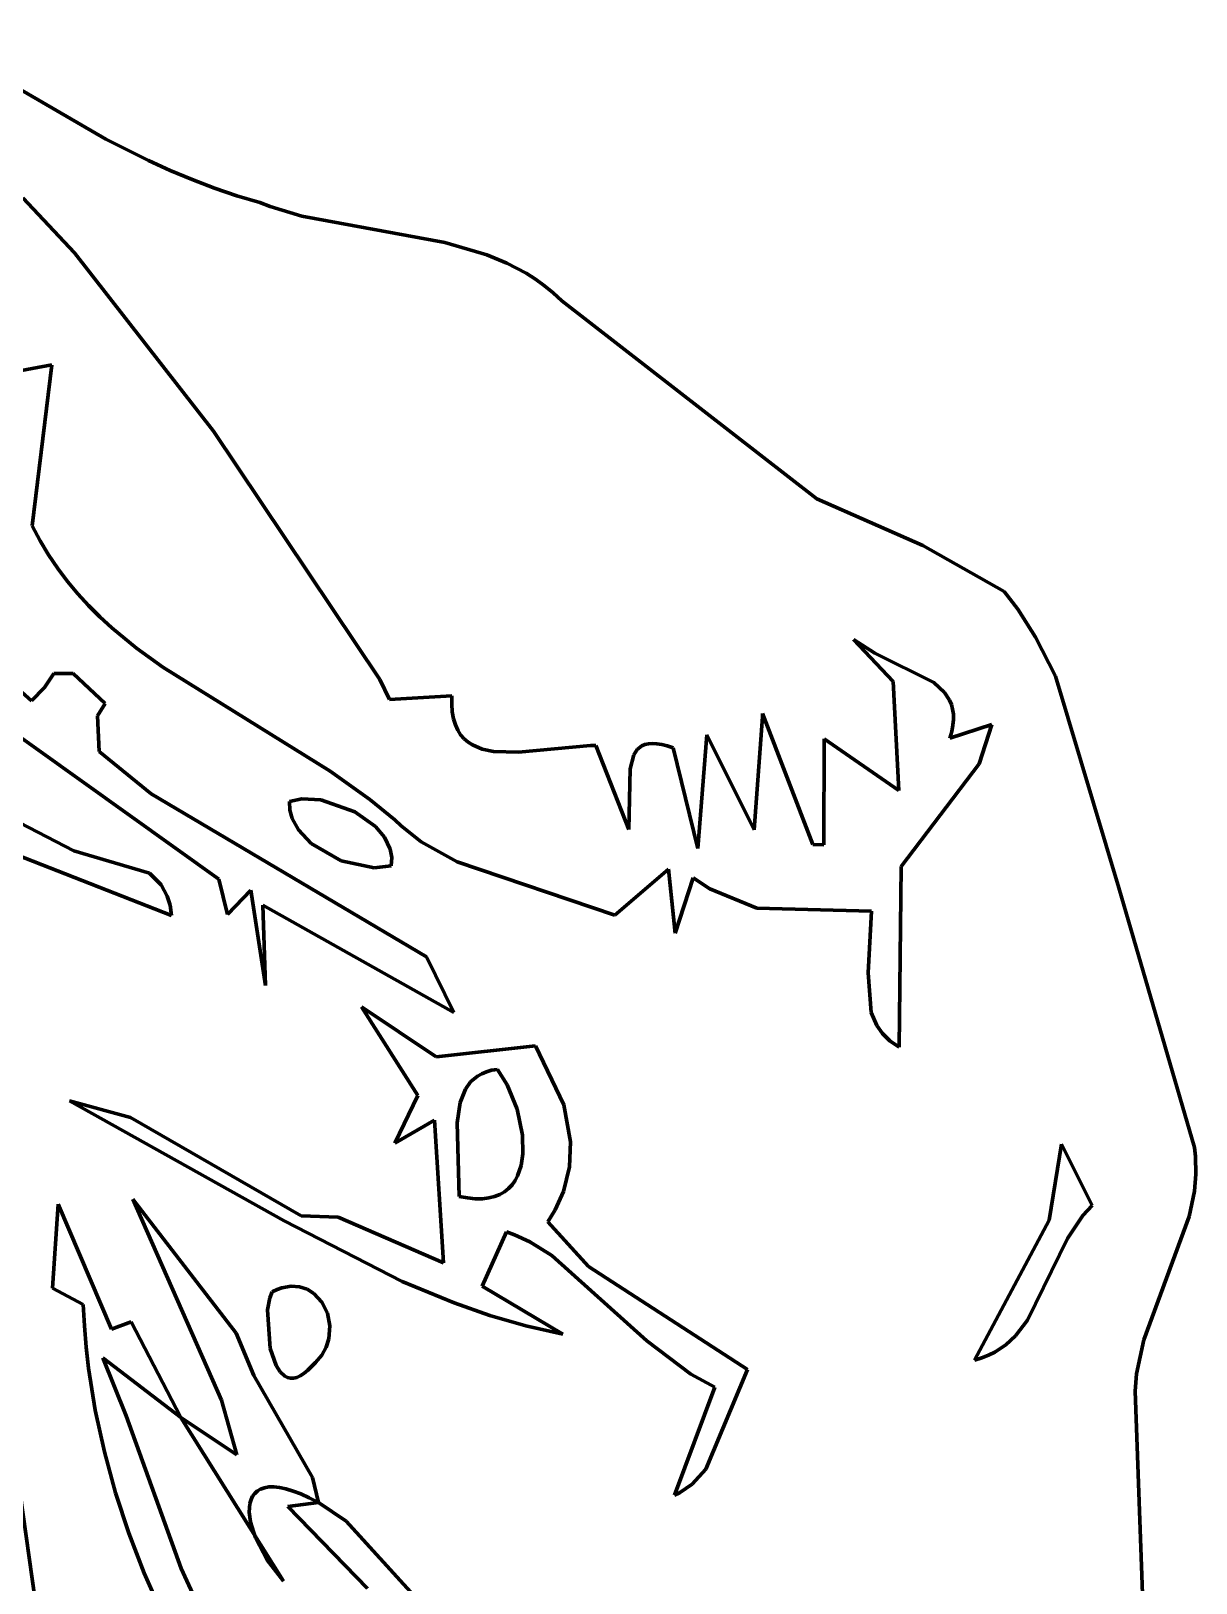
# Model space of a CAD drawing. Header units: millimetres. Extents: x 0 to 11, y 0 to 14.1.
# Drawn here: x 2.592 to 3.188, y 8.318 to 9.112 of the extents above; entities that cross this region are included whole.
import ezdxf

# ---------------------------------------------------------------- set-up
doc = ezdxf.new("R2010")
doc.units = ezdxf.units.MM
doc.layers.add('color#010101ff', color=7, linetype='CONTINUOUS', lineweight=100)
doc.layers.add('color#fefefeff', color=7, linetype='CONTINUOUS', lineweight=100)

msp = doc.modelspace()

# ---------------------------------------------------------------- linework, layer by layer
at = {"layer": 'color#010101ff'}
for p, q in [((2.53499, 9.11182), (2.63032, 9.05652)), ((2.63032, 9.05652), (2.65212, 9.04561)), ((2.65212, 9.04561), (2.66321, 9.04057)), ((2.66321, 9.04057), (2.67443, 9.03587)), ((2.67443, 9.03587), (2.68582, 9.03154)), ((2.68582, 9.03154), (2.69737, 9.02762)), ((2.61427, 8.99837), (2.58793, 9.02659)), ((2.69737, 9.02762), (2.70912, 9.02414)), ((2.70912, 9.02414), (2.71435, 9.02209)), ((2.71435, 9.02209), (2.73052, 9.01711)), ((2.73052, 9.01711), (2.80359, 9.00363)), ((2.68532, 8.90731), (2.61427, 8.99837)), ((2.80359, 9.00363), (2.82512, 8.99745)), ((2.82512, 8.99745), (2.83539, 8.99321)), ((2.83539, 8.99321), (2.84524, 8.98798)), ((2.84524, 8.98798), (2.84999, 8.98495)), ((2.84999, 8.98495), (2.8546, 8.98161)), ((2.8546, 8.98161), (2.85908, 8.97794)), ((2.85908, 8.97794), (2.86341, 8.97392)), ((2.86341, 8.97392), (2.99374, 8.87258)), ((2.56447, 8.93404), (2.60283, 8.94115)), ((2.60283, 8.94115), (2.59276, 8.8589)), ((2.7704, 8.78031), (2.68532, 8.90731)), ((2.59235, 8.76944), (2.45798, 8.88968)), ((2.99374, 8.87258), (3.04791, 8.84875)), ((2.59276, 8.8589), (2.59674, 8.85127)), ((2.59674, 8.85127), (2.60107, 8.84399)), ((3.04791, 8.84875), (3.08953, 8.82527)), ((2.60107, 8.84399), (2.60574, 8.83706)), ((2.60574, 8.83706), (2.61072, 8.83045)), ((2.61072, 8.83045), (2.61599, 8.82414)), ((2.61599, 8.82414), (2.62154, 8.81811)), ((3.08953, 8.82527), (3.09649, 8.81624)), ((2.62154, 8.81811), (2.62734, 8.81233)), ((3.09649, 8.81624), (3.10565, 8.80201)), ((2.62734, 8.81233), (2.63337, 8.80679)), ((2.51862, 8.79924), (2.68819, 8.67826)), ((2.63337, 8.80679), (2.64605, 8.79635)), ((3.02349, 8.79384), (3.01246, 8.80077)), ((3.01246, 8.80077), (3.03281, 8.77931)), ((3.10565, 8.80201), (3.11577, 8.78199)), ((2.64605, 8.79635), (2.65943, 8.7866)), ((3.05362, 8.77881), (3.02349, 8.79384)), ((2.6038, 8.78342), (2.59893, 8.77621)), ((2.61358, 8.78338), (2.6038, 8.78342)), ((2.63003, 8.76798), (2.61358, 8.78338)), ((2.65943, 8.7866), (2.74506, 8.73349)), ((2.61405, 8.69273), (2.44671, 8.77913)), ((2.59893, 8.77621), (2.59235, 8.76944)), ((2.77538, 8.77007), (2.7704, 8.78031)), ((3.03281, 8.77931), (3.03566, 8.72357)), ((3.05904, 8.77372), (3.05362, 8.77881)), ((3.11577, 8.78199), (3.14817, 8.67374)), ((2.62602, 8.76167), (2.63003, 8.76798)), ((2.80727, 8.77198), (2.77538, 8.77007)), ((2.8072, 8.76764), (2.80727, 8.77198)), ((2.80747, 8.76373), (2.8072, 8.76764)), ((3.06163, 8.76971), (3.05904, 8.77372)), ((3.06256, 8.76748), (3.06163, 8.76971)), ((3.06322, 8.7651), (3.06256, 8.76748)), ((2.62701, 8.7435), (2.62602, 8.76167)), ((2.80808, 8.76024), (2.80747, 8.76373)), ((2.80901, 8.75715), (2.80808, 8.76024)), ((2.96597, 8.76126), (2.96182, 8.70341)), ((2.96608, 8.76285), (2.96597, 8.76126)), ((2.9918, 8.69599), (2.96608, 8.76285)), ((3.06359, 8.76254), (3.06322, 8.7651)), ((3.06339, 8.75687), (3.06365, 8.7598)), ((3.06365, 8.7598), (3.06359, 8.76254)), ((2.81023, 8.75442), (2.80901, 8.75715)), ((2.81173, 8.75205), (2.81023, 8.75442)), ((2.8135, 8.75001), (2.81173, 8.75205)), ((2.93753, 8.75206), (2.93302, 8.69382)), ((2.96182, 8.70341), (2.93753, 8.75206)), ((3.08331, 8.75734), (3.0618, 8.75038)), ((3.0618, 8.75038), (3.06278, 8.75373)), ((3.06278, 8.75373), (3.06339, 8.75687)), ((3.07678, 8.73721), (3.08331, 8.75734)), ((2.65353, 8.72189), (2.62701, 8.7435)), ((2.8155, 8.74829), (2.8135, 8.75001)), ((2.81773, 8.74685), (2.8155, 8.74829)), ((2.82278, 8.74475), (2.81773, 8.74685)), ((2.8285, 8.74356), (2.82278, 8.74475)), ((2.84138, 8.74323), (2.8285, 8.74356)), ((2.87803, 8.74659), (2.84138, 8.74323)), ((2.88086, 8.74653), (2.87803, 8.74659)), ((2.89767, 8.70361), (2.88086, 8.74653)), ((2.90194, 8.74452), (2.90019, 8.74182)), ((2.9044, 8.74645), (2.90194, 8.74452)), ((2.90594, 8.74708), (2.9044, 8.74645)), ((2.9077, 8.74747), (2.90594, 8.74708)), ((2.9097, 8.74761), (2.9077, 8.74747)), ((2.91196, 8.74748), (2.9097, 8.74761)), ((2.91448, 8.74706), (2.91196, 8.74748)), ((2.91729, 8.74633), (2.91448, 8.74706)), ((2.92039, 8.74529), (2.91729, 8.74633)), ((2.93302, 8.69382), (2.92039, 8.74529)), ((2.99752, 8.7499), (2.99736, 8.69583)), ((3.03566, 8.72357), (2.99752, 8.7499)), ((2.90019, 8.74182), (2.89841, 8.73462)), ((3.03685, 8.68465), (3.07678, 8.73721)), ((2.74506, 8.73349), (2.76534, 8.71901)), ((2.89841, 8.73462), (2.89767, 8.70361)), ((2.79432, 8.6385), (2.65353, 8.72189)), ((2.52821, 8.71289), (2.66388, 8.65961)), ((2.73061, 8.71921), (2.72428, 8.71789)), ((2.72428, 8.71789), (2.72448, 8.71351)), ((2.72448, 8.71351), (2.7256, 8.7093)), ((2.74022, 8.71871), (2.73061, 8.71921)), ((2.75761, 8.71264), (2.74022, 8.71871)), ((2.76812, 8.7051), (2.75761, 8.71264)), ((2.76534, 8.71901), (2.77803, 8.70851)), ((2.7256, 8.7093), (2.72876, 8.7034)), ((2.77278, 8.69963), (2.76812, 8.7051)), ((2.77803, 8.70851), (2.78126, 8.70543)), ((2.78126, 8.70543), (2.79149, 8.69734)), ((2.72876, 8.7034), (2.73524, 8.69645)), ((2.73524, 8.69645), (2.75063, 8.68756)), ((2.77572, 8.69362), (2.77278, 8.69963)), ((2.79149, 8.69734), (2.81001, 8.68707)), ((2.99736, 8.69583), (2.9918, 8.69599)), ((2.65272, 8.68125), (2.61405, 8.69273)), ((2.77653, 8.68938), (2.77572, 8.69362)), ((2.77628, 8.68502), (2.77653, 8.68938)), ((2.65864, 8.67529), (2.65272, 8.68125)), ((2.75063, 8.68756), (2.76754, 8.68406)), ((2.76754, 8.68406), (2.77628, 8.68502)), ((2.81001, 8.68707), (2.8906, 8.65987)), ((2.8906, 8.65987), (2.91798, 8.68331)), ((2.91798, 8.68331), (2.92146, 8.65069)), ((3.03584, 8.59226), (3.03685, 8.68465)), ((2.66179, 8.66947), (2.65864, 8.67529)), ((2.68819, 8.67826), (2.69255, 8.66019)), ((2.69255, 8.66019), (2.70445, 8.67265)), ((2.70445, 8.67265), (2.71197, 8.62382)), ((2.92146, 8.65069), (2.93059, 8.67893)), ((2.93059, 8.67893), (2.93904, 8.67327)), ((2.93904, 8.67327), (2.96308, 8.66336)), ((3.14817, 8.67374), (3.18691, 8.54101)), ((2.66316, 8.66486), (2.66179, 8.66947)), ((2.66388, 8.65961), (2.66316, 8.66486)), ((2.71197, 8.62382), (2.71053, 8.665)), ((2.71053, 8.665), (2.80819, 8.61013)), ((2.96308, 8.66336), (3.02168, 8.66186)), ((3.02168, 8.66186), (3.01998, 8.63032)), ((2.80819, 8.61013), (2.79432, 8.6385)), ((3.01998, 8.63032), (3.02161, 8.61008)), ((2.76102, 8.6129), (2.78989, 8.56767)), ((2.79914, 8.58738), (2.76102, 8.6129)), ((3.02161, 8.61008), (3.02446, 8.60337)), ((3.02446, 8.60337), (3.02732, 8.59929)), ((2.8499, 8.59301), (2.79914, 8.58738)), ((2.86455, 8.56283), (2.8499, 8.59301)), ((3.02732, 8.59929), (3.03108, 8.59557)), ((3.03108, 8.59557), (3.03584, 8.59226)), ((2.81682, 8.57453), (2.82037, 8.57756)), ((2.82037, 8.57756), (2.8225, 8.57876)), ((2.8225, 8.57876), (2.82489, 8.57975)), ((2.82489, 8.57975), (2.82754, 8.58049)), ((2.82754, 8.58049), (2.83048, 8.58099)), ((2.83048, 8.58099), (2.83548, 8.57305)), ((2.81147, 8.56405), (2.81413, 8.57078)), ((2.81413, 8.57078), (2.81682, 8.57453)), ((2.83548, 8.57305), (2.84058, 8.5606)), ((2.64289, 8.55644), (2.61172, 8.56496)), ((2.61172, 8.56496), (2.72156, 8.50349)), ((2.78989, 8.56767), (2.77816, 8.54329)), ((2.80994, 8.55359), (2.81147, 8.56405)), ((2.86795, 8.54388), (2.86455, 8.56283)), ((2.73022, 8.5061), (2.64289, 8.55644)), ((2.77816, 8.54329), (2.79839, 8.55495)), ((2.79839, 8.55495), (2.80302, 8.48202)), ((2.81097, 8.51603), (2.80994, 8.55359)), ((2.84058, 8.5606), (2.84336, 8.54734)), ((2.84336, 8.54734), (2.84356, 8.53773)), ((2.84356, 8.53773), (2.84265, 8.53181)), ((2.86739, 8.53116), (2.86795, 8.54388)), ((3.11887, 8.54278), (3.11262, 8.50387)), ((3.13454, 8.51137), (3.11887, 8.54278)), ((3.18691, 8.54101), (3.18741, 8.53645)), ((2.84265, 8.53181), (2.84082, 8.5265)), ((2.86424, 8.51855), (2.86739, 8.53116)), ((3.18741, 8.53645), (3.18759, 8.52747)), ((2.83799, 8.52197), (2.83619, 8.52005)), ((2.83954, 8.52412), (2.83799, 8.52197)), ((2.84082, 8.5265), (2.83954, 8.52412)), ((3.18759, 8.52747), (3.1868, 8.51868)), ((2.64421, 8.51461), (2.68946, 8.41186)), ((2.69697, 8.44619), (2.64421, 8.51461)), ((2.81525, 8.51522), (2.81097, 8.51603)), ((2.8192, 8.51483), (2.81525, 8.51522)), ((2.82281, 8.51484), (2.8192, 8.51483)), ((2.82609, 8.51522), (2.82281, 8.51484)), ((2.82906, 8.51596), (2.82609, 8.51522)), ((2.83173, 8.51702), (2.82906, 8.51596)), ((2.8341, 8.51839), (2.83173, 8.51702)), ((2.83619, 8.52005), (2.8341, 8.51839)), ((2.86, 8.50923), (2.86424, 8.51855)), ((3.1868, 8.51868), (3.18413, 8.50575)), ((2.60594, 8.51208), (2.60317, 8.4691)), ((2.63327, 8.44824), (2.60594, 8.51208)), ((2.74914, 8.50547), (2.73022, 8.5061)), ((2.80302, 8.48202), (2.74914, 8.50547)), ((2.85623, 8.50311), (2.86, 8.50923)), ((3.12189, 8.49448), (3.12972, 8.50624)), ((3.12972, 8.50624), (3.13454, 8.51137)), ((3.18413, 8.50575), (3.16091, 8.4427)), ((2.72156, 8.50349), (2.78181, 8.4726)), ((2.82269, 8.47011), (2.83518, 8.49798)), ((2.83518, 8.49798), (2.83924, 8.49646)), ((2.87707, 8.48014), (2.85623, 8.50311)), ((3.11262, 8.50387), (3.07438, 8.43235)), ((2.83924, 8.49646), (2.84709, 8.49276)), ((2.84709, 8.49276), (2.85829, 8.48578)), ((3.10155, 8.4528), (3.12189, 8.49448)), ((2.85829, 8.48578), (2.90696, 8.44222)), ((2.95831, 8.42762), (2.87707, 8.48014)), ((2.60317, 8.4691), (2.61877, 8.46078)), ((2.71531, 8.4673), (2.71412, 8.4642)), ((2.71786, 8.4685), (2.71531, 8.4673)), ((2.72034, 8.46936), (2.71786, 8.4685)), ((2.72504, 8.47017), (2.72034, 8.46936)), ((2.72937, 8.46986), (2.72504, 8.47017)), ((2.73328, 8.46857), (2.72937, 8.46986)), ((2.7367, 8.46643), (2.73328, 8.46857)), ((2.74084, 8.46193), (2.7367, 8.46643)), ((2.78181, 8.4726), (2.80845, 8.46156)), ((2.86389, 8.44559), (2.82269, 8.47011)), ((2.61877, 8.46078), (2.61938, 8.44989)), ((2.71412, 8.4642), (2.71305, 8.45808)), ((2.71305, 8.45808), (2.7144, 8.43827)), ((2.74361, 8.45626), (2.74084, 8.46193)), ((2.80845, 8.46156), (2.82657, 8.45523)), ((2.61938, 8.44989), (2.62031, 8.43904)), ((2.64334, 8.45188), (2.63327, 8.44824)), ((2.66873, 8.40298), (2.64334, 8.45188)), ((2.74485, 8.44988), (2.74361, 8.45626)), ((2.74436, 8.44326), (2.74485, 8.44988)), ((2.82657, 8.45523), (2.84504, 8.44987)), ((2.84504, 8.44987), (2.86389, 8.44559)), ((3.09537, 8.44478), (3.10155, 8.4528)), ((2.70605, 8.42455), (2.69697, 8.44619)), ((2.743, 8.43892), (2.74436, 8.44326)), ((2.90696, 8.44222), (2.92933, 8.42515)), ((3.09044, 8.44021), (3.09537, 8.44478)), ((3.16091, 8.4427), (3.15716, 8.42535)), ((2.62031, 8.43904), (2.62156, 8.42823)), ((2.7144, 8.43827), (2.71739, 8.42965)), ((2.73755, 8.43104), (2.74075, 8.4348)), ((2.74075, 8.4348), (2.743, 8.43892)), ((3.07809, 8.43345), (3.08153, 8.43481)), ((3.08153, 8.43481), (3.08473, 8.4364)), ((3.08473, 8.4364), (3.09044, 8.44021)), ((2.62156, 8.42823), (2.62498, 8.40676)), ((2.64083, 8.40379), (2.6289, 8.43359)), ((2.6289, 8.43359), (2.66873, 8.40298)), ((2.71739, 8.42965), (2.71945, 8.4264)), ((2.71945, 8.4264), (2.72191, 8.42415)), ((2.73159, 8.42548), (2.73354, 8.42716)), ((2.73354, 8.42716), (2.73558, 8.42933)), ((2.73558, 8.42933), (2.73755, 8.43104)), ((2.93705, 8.37654), (2.95831, 8.42762)), ((3.07438, 8.43235), (3.07809, 8.43345)), ((2.73602, 8.37238), (2.70605, 8.42455)), ((2.72191, 8.42415), (2.72328, 8.42346)), ((2.72328, 8.42346), (2.72475, 8.4231)), ((2.72475, 8.4231), (2.72631, 8.4231)), ((2.72631, 8.4231), (2.72797, 8.42347)), ((2.72797, 8.42347), (2.72973, 8.42426)), ((2.72973, 8.42426), (2.73159, 8.42548)), ((2.94161, 8.41857), (2.92101, 8.36325)), ((2.92933, 8.42515), (2.94161, 8.41857)), ((3.15716, 8.42535), (3.15646, 8.41643)), ((2.68946, 8.41186), (2.6973, 8.38392)), ((3.15646, 8.41643), (3.16402, 8.20913)), ((2.62498, 8.40676), (2.62959, 8.3855)), ((2.66888, 8.32586), (2.64083, 8.40379)), ((2.6973, 8.38392), (2.66873, 8.40298)), ((2.66873, 8.40298), (2.72113, 8.3194)), ((2.62959, 8.3855), (2.63533, 8.3645)), ((2.60877, 8.20746), (2.585, 8.37512)), ((2.73905, 8.35958), (2.73602, 8.37238)), ((2.93011, 8.369), (2.93705, 8.37654)), ((2.63533, 8.3645), (2.64214, 8.34379)), ((2.70456, 8.361), (2.70536, 8.36272)), ((2.70536, 8.36272), (2.70644, 8.36421)), ((2.70644, 8.36421), (2.7078, 8.36546)), ((2.7078, 8.36546), (2.70945, 8.36643)), ((2.70945, 8.36643), (2.7114, 8.36711)), ((2.7114, 8.36711), (2.71367, 8.36748)), ((2.71367, 8.36748), (2.71626, 8.36751)), ((2.71626, 8.36751), (2.71917, 8.3672)), ((2.71917, 8.3672), (2.72243, 8.36651)), ((2.72243, 8.36651), (2.72604, 8.36542)), ((2.72604, 8.36542), (2.73001, 8.36392)), ((2.73001, 8.36392), (2.73434, 8.36198)), ((2.92101, 8.36325), (2.92352, 8.36449)), ((2.92352, 8.36449), (2.93011, 8.369)), ((2.70369, 8.35468), (2.70402, 8.35907)), ((2.70431, 8.3497), (2.70369, 8.35468)), ((2.70402, 8.35907), (2.70456, 8.361)), ((2.73905, 8.35958), (2.72346, 8.35758)), ((2.72346, 8.35758), (2.76411, 8.3156)), ((2.73434, 8.36198), (2.73905, 8.35958)), ((2.75316, 8.35003), (2.73905, 8.35958)), ((2.70683, 8.34151), (2.70431, 8.3497)), ((2.80987, 8.28789), (2.75316, 8.35003)), ((2.64214, 8.34379), (2.64998, 8.32341)), ((2.71279, 8.33012), (2.70683, 8.34151)), ((2.64998, 8.32341), (2.65878, 8.3034)), ((2.6756, 8.31096), (2.66888, 8.32586)), ((2.72113, 8.3194), (2.71279, 8.33012))]:
    msp.add_line(p, q, dxfattribs=at)
at = {"layer": 'color#fefefeff'}
for p, q in [((2.63032, 9.05652), (2.53499, 9.11182)), ((2.65212, 9.04561), (2.63032, 9.05652)), ((2.66321, 9.04057), (2.65212, 9.04561)), ((2.67443, 9.03587), (2.66321, 9.04057)), ((2.68582, 9.03154), (2.67443, 9.03587)), ((2.69737, 9.02762), (2.68582, 9.03154)), ((2.58793, 9.02659), (2.61427, 8.99837)), ((2.70912, 9.02414), (2.69737, 9.02762)), ((2.71435, 9.02209), (2.70912, 9.02414)), ((2.73052, 9.01711), (2.71435, 9.02209)), ((2.80359, 9.00363), (2.73052, 9.01711)), ((2.61427, 8.99837), (2.68532, 8.90731)), ((2.82512, 8.99745), (2.80359, 9.00363)), ((2.83539, 8.99321), (2.82512, 8.99745)), ((2.84524, 8.98798), (2.83539, 8.99321)), ((2.84999, 8.98495), (2.84524, 8.98798)), ((2.8546, 8.98161), (2.84999, 8.98495)), ((2.85908, 8.97794), (2.8546, 8.98161)), ((2.86341, 8.97392), (2.85908, 8.97794)), ((2.99374, 8.87258), (2.86341, 8.97392)), ((2.60283, 8.94115), (2.56447, 8.93404)), ((2.59276, 8.8589), (2.60283, 8.94115)), ((2.68532, 8.90731), (2.7704, 8.78031)), ((2.45798, 8.88968), (2.59235, 8.76944)), ((3.04791, 8.84875), (2.99374, 8.87258)), ((2.59674, 8.85127), (2.59276, 8.8589)), ((2.60107, 8.84399), (2.59674, 8.85127)), ((3.08953, 8.82527), (3.04791, 8.84875)), ((2.60574, 8.83706), (2.60107, 8.84399)), ((2.61072, 8.83045), (2.60574, 8.83706)), ((2.61599, 8.82414), (2.61072, 8.83045)), ((2.62154, 8.81811), (2.61599, 8.82414)), ((3.09649, 8.81624), (3.08953, 8.82527)), ((2.62734, 8.81233), (2.62154, 8.81811)), ((3.10565, 8.80201), (3.09649, 8.81624)), ((2.63337, 8.80679), (2.62734, 8.81233)), ((2.68819, 8.67826), (2.51862, 8.79924)), ((2.64605, 8.79635), (2.63337, 8.80679)), ((3.03281, 8.77931), (3.01246, 8.80077)), ((3.01246, 8.80077), (3.02349, 8.79384)), ((3.11577, 8.78199), (3.10565, 8.80201)), ((2.65943, 8.7866), (2.64605, 8.79635)), ((3.02349, 8.79384), (3.05362, 8.77881)), ((2.59893, 8.77621), (2.6038, 8.78342)), ((2.6038, 8.78342), (2.61358, 8.78338)), ((2.61358, 8.78338), (2.63003, 8.76798)), ((2.74506, 8.73349), (2.65943, 8.7866)), ((2.44671, 8.77913), (2.61405, 8.69273)), ((2.59235, 8.76944), (2.59893, 8.77621)), ((2.7704, 8.78031), (2.77538, 8.77007)), ((3.03566, 8.72357), (3.03281, 8.77931)), ((3.05362, 8.77881), (3.05904, 8.77372)), ((3.14817, 8.67374), (3.11577, 8.78199)), ((2.63003, 8.76798), (2.62602, 8.76167)), ((2.77538, 8.77007), (2.80727, 8.77198)), ((2.80727, 8.77198), (2.8072, 8.76764)), ((2.8072, 8.76764), (2.80747, 8.76373)), ((3.05904, 8.77372), (3.06163, 8.76971)), ((3.06163, 8.76971), (3.06256, 8.76748)), ((3.06256, 8.76748), (3.06322, 8.7651)), ((2.62602, 8.76167), (2.62701, 8.7435)), ((2.80747, 8.76373), (2.80808, 8.76024)), ((2.80808, 8.76024), (2.80901, 8.75715)), ((2.96182, 8.70341), (2.96597, 8.76126)), ((2.96597, 8.76126), (2.96608, 8.76285)), ((2.96608, 8.76285), (2.9918, 8.69599)), ((3.06322, 8.7651), (3.06359, 8.76254)), ((3.06365, 8.7598), (3.06339, 8.75687)), ((3.06359, 8.76254), (3.06365, 8.7598)), ((2.80901, 8.75715), (2.81023, 8.75442)), ((2.81023, 8.75442), (2.81173, 8.75205)), ((2.81173, 8.75205), (2.8135, 8.75001)), ((2.93302, 8.69382), (2.93753, 8.75206)), ((2.93753, 8.75206), (2.96182, 8.70341)), ((3.0618, 8.75038), (3.08331, 8.75734)), ((3.06278, 8.75373), (3.0618, 8.75038)), ((3.06339, 8.75687), (3.06278, 8.75373)), ((3.08331, 8.75734), (3.07678, 8.73721)), ((2.62701, 8.7435), (2.65353, 8.72189)), ((2.8135, 8.75001), (2.8155, 8.74829)), ((2.8155, 8.74829), (2.81773, 8.74685)), ((2.81773, 8.74685), (2.82278, 8.74475)), ((2.82278, 8.74475), (2.8285, 8.74356)), ((2.8285, 8.74356), (2.84138, 8.74323)), ((2.84138, 8.74323), (2.87803, 8.74659)), ((2.87803, 8.74659), (2.88086, 8.74653)), ((2.88086, 8.74653), (2.89767, 8.70361)), ((2.90019, 8.74182), (2.90194, 8.74452)), ((2.90194, 8.74452), (2.9044, 8.74645)), ((2.9044, 8.74645), (2.90594, 8.74708)), ((2.90594, 8.74708), (2.9077, 8.74747)), ((2.9077, 8.74747), (2.9097, 8.74761)), ((2.9097, 8.74761), (2.91196, 8.74748)), ((2.91196, 8.74748), (2.91448, 8.74706)), ((2.91448, 8.74706), (2.91729, 8.74633)), ((2.91729, 8.74633), (2.92039, 8.74529)), ((2.92039, 8.74529), (2.93302, 8.69382)), ((2.99736, 8.69583), (2.99752, 8.7499)), ((2.99752, 8.7499), (3.03566, 8.72357)), ((2.89841, 8.73462), (2.90019, 8.74182)), ((3.07678, 8.73721), (3.03685, 8.68465)), ((2.76534, 8.71901), (2.74506, 8.73349)), ((2.89767, 8.70361), (2.89841, 8.73462)), ((2.65353, 8.72189), (2.79432, 8.6385)), ((2.66388, 8.65961), (2.52821, 8.71289)), ((2.72428, 8.71789), (2.73061, 8.71921)), ((2.72448, 8.71351), (2.72428, 8.71789)), ((2.7256, 8.7093), (2.72448, 8.71351)), ((2.73061, 8.71921), (2.74022, 8.71871)), ((2.74022, 8.71871), (2.75761, 8.71264)), ((2.75761, 8.71264), (2.76812, 8.7051)), ((2.77803, 8.70851), (2.76534, 8.71901)), ((2.72876, 8.7034), (2.7256, 8.7093)), ((2.76812, 8.7051), (2.77278, 8.69963)), ((2.78126, 8.70543), (2.77803, 8.70851)), ((2.79149, 8.69734), (2.78126, 8.70543)), ((2.73524, 8.69645), (2.72876, 8.7034)), ((2.75063, 8.68756), (2.73524, 8.69645)), ((2.77278, 8.69963), (2.77572, 8.69362)), ((2.81001, 8.68707), (2.79149, 8.69734)), ((2.9918, 8.69599), (2.99736, 8.69583)), ((2.61405, 8.69273), (2.65272, 8.68125)), ((2.77572, 8.69362), (2.77653, 8.68938)), ((2.77653, 8.68938), (2.77628, 8.68502)), ((2.65272, 8.68125), (2.65864, 8.67529)), ((2.76754, 8.68406), (2.75063, 8.68756)), ((2.77628, 8.68502), (2.76754, 8.68406)), ((2.8906, 8.65987), (2.81001, 8.68707)), ((2.91798, 8.68331), (2.8906, 8.65987)), ((2.92146, 8.65069), (2.91798, 8.68331)), ((3.03685, 8.68465), (3.03584, 8.59226)), ((2.65864, 8.67529), (2.66179, 8.66947)), ((2.69255, 8.66019), (2.68819, 8.67826)), ((2.70445, 8.67265), (2.69255, 8.66019)), ((2.71197, 8.62382), (2.70445, 8.67265)), ((2.93059, 8.67893), (2.92146, 8.65069)), ((2.93904, 8.67327), (2.93059, 8.67893)), ((2.96308, 8.66336), (2.93904, 8.67327)), ((3.18691, 8.54101), (3.14817, 8.67374)), ((2.66179, 8.66947), (2.66316, 8.66486)), ((2.66316, 8.66486), (2.66388, 8.65961)), ((2.80819, 8.61013), (2.71053, 8.665)), ((2.71053, 8.665), (2.71197, 8.62382)), ((3.02168, 8.66186), (2.96308, 8.66336)), ((3.01998, 8.63032), (3.02168, 8.66186)), ((2.79432, 8.6385), (2.80819, 8.61013)), ((3.02161, 8.61008), (3.01998, 8.63032)), ((2.76102, 8.6129), (2.79914, 8.58738)), ((2.78989, 8.56767), (2.76102, 8.6129)), ((3.02446, 8.60337), (3.02161, 8.61008)), ((3.02732, 8.59929), (3.02446, 8.60337)), ((2.79914, 8.58738), (2.8499, 8.59301)), ((2.8499, 8.59301), (2.86455, 8.56283)), ((3.03108, 8.59557), (3.02732, 8.59929)), ((3.03584, 8.59226), (3.03108, 8.59557)), ((2.82037, 8.57756), (2.81682, 8.57453)), ((2.8225, 8.57876), (2.82037, 8.57756)), ((2.82489, 8.57975), (2.8225, 8.57876)), ((2.82754, 8.58049), (2.82489, 8.57975)), ((2.83048, 8.58099), (2.82754, 8.58049)), ((2.83548, 8.57305), (2.83048, 8.58099)), ((2.81413, 8.57078), (2.81147, 8.56405)), ((2.81682, 8.57453), (2.81413, 8.57078)), ((2.84058, 8.5606), (2.83548, 8.57305)), ((2.72156, 8.50349), (2.61172, 8.56496)), ((2.61172, 8.56496), (2.64289, 8.55644)), ((2.77816, 8.54329), (2.78989, 8.56767)), ((2.81147, 8.56405), (2.80994, 8.55359)), ((2.86455, 8.56283), (2.86795, 8.54388)), ((2.64289, 8.55644), (2.73022, 8.5061)), ((2.79839, 8.55495), (2.77816, 8.54329)), ((2.80302, 8.48202), (2.79839, 8.55495)), ((2.80994, 8.55359), (2.81097, 8.51603)), ((2.84336, 8.54734), (2.84058, 8.5606)), ((2.84356, 8.53773), (2.84336, 8.54734)), ((2.84265, 8.53181), (2.84356, 8.53773)), ((2.86795, 8.54388), (2.86739, 8.53116)), ((3.11262, 8.50387), (3.11887, 8.54278)), ((3.11887, 8.54278), (3.13454, 8.51137)), ((3.18741, 8.53645), (3.18691, 8.54101)), ((2.84082, 8.5265), (2.84265, 8.53181)), ((2.86739, 8.53116), (2.86424, 8.51855)), ((3.18759, 8.52747), (3.18741, 8.53645)), ((2.83619, 8.52005), (2.83799, 8.52197)), ((2.83799, 8.52197), (2.83954, 8.52412)), ((2.83954, 8.52412), (2.84082, 8.5265)), ((3.1868, 8.51868), (3.18759, 8.52747)), ((2.64421, 8.51461), (2.69697, 8.44619)), ((2.68946, 8.41186), (2.64421, 8.51461)), ((2.81097, 8.51603), (2.81525, 8.51522)), ((2.81525, 8.51522), (2.8192, 8.51483)), ((2.8192, 8.51483), (2.82281, 8.51484)), ((2.82281, 8.51484), (2.82609, 8.51522)), ((2.82609, 8.51522), (2.82906, 8.51596)), ((2.82906, 8.51596), (2.83173, 8.51702)), ((2.83173, 8.51702), (2.8341, 8.51839)), ((2.8341, 8.51839), (2.83619, 8.52005)), ((2.86424, 8.51855), (2.86, 8.50923)), ((3.18413, 8.50575), (3.1868, 8.51868)), ((2.60317, 8.4691), (2.60594, 8.51208)), ((2.60594, 8.51208), (2.63327, 8.44824)), ((2.73022, 8.5061), (2.74914, 8.50547)), ((2.74914, 8.50547), (2.80302, 8.48202)), ((2.86, 8.50923), (2.85623, 8.50311)), ((3.12972, 8.50624), (3.12189, 8.49448)), ((3.13454, 8.51137), (3.12972, 8.50624)), ((3.16091, 8.4427), (3.18413, 8.50575)), ((2.78181, 8.4726), (2.72156, 8.50349)), ((2.83518, 8.49798), (2.82269, 8.47011)), ((2.83924, 8.49646), (2.83518, 8.49798)), ((2.85623, 8.50311), (2.87707, 8.48014)), ((3.07438, 8.43235), (3.11262, 8.50387)), ((2.84709, 8.49276), (2.83924, 8.49646)), ((2.85829, 8.48578), (2.84709, 8.49276)), ((3.12189, 8.49448), (3.10155, 8.4528)), ((2.90696, 8.44222), (2.85829, 8.48578)), ((2.87707, 8.48014), (2.95831, 8.42762)), ((2.61877, 8.46078), (2.60317, 8.4691)), ((2.71412, 8.4642), (2.71531, 8.4673)), ((2.71531, 8.4673), (2.71786, 8.4685)), ((2.71786, 8.4685), (2.72034, 8.46936)), ((2.72034, 8.46936), (2.72504, 8.47017)), ((2.72504, 8.47017), (2.72937, 8.46986)), ((2.72937, 8.46986), (2.73328, 8.46857)), ((2.73328, 8.46857), (2.7367, 8.46643)), ((2.7367, 8.46643), (2.74084, 8.46193)), ((2.80845, 8.46156), (2.78181, 8.4726)), ((2.82269, 8.47011), (2.86389, 8.44559)), ((2.61938, 8.44989), (2.61877, 8.46078)), ((2.71305, 8.45808), (2.71412, 8.4642)), ((2.7144, 8.43827), (2.71305, 8.45808)), ((2.74084, 8.46193), (2.74361, 8.45626)), ((2.82657, 8.45523), (2.80845, 8.46156)), ((2.62031, 8.43904), (2.61938, 8.44989)), ((2.63327, 8.44824), (2.64334, 8.45188)), ((2.64334, 8.45188), (2.66873, 8.40298)), ((2.74361, 8.45626), (2.74485, 8.44988)), ((2.74485, 8.44988), (2.74436, 8.44326)), ((2.84504, 8.44987), (2.82657, 8.45523)), ((2.86389, 8.44559), (2.84504, 8.44987)), ((3.10155, 8.4528), (3.09537, 8.44478)), ((2.69697, 8.44619), (2.70605, 8.42455)), ((2.74436, 8.44326), (2.743, 8.43892)), ((2.92933, 8.42515), (2.90696, 8.44222)), ((3.09537, 8.44478), (3.09044, 8.44021)), ((3.15716, 8.42535), (3.16091, 8.4427)), ((2.62156, 8.42823), (2.62031, 8.43904)), ((2.71739, 8.42965), (2.7144, 8.43827)), ((2.74075, 8.4348), (2.73755, 8.43104)), ((2.743, 8.43892), (2.74075, 8.4348)), ((3.08153, 8.43481), (3.07809, 8.43345)), ((3.08473, 8.4364), (3.08153, 8.43481)), ((3.09044, 8.44021), (3.08473, 8.4364)), ((2.62498, 8.40676), (2.62156, 8.42823)), ((2.66873, 8.40298), (2.6289, 8.43359)), ((2.6289, 8.43359), (2.64083, 8.40379)), ((2.71945, 8.4264), (2.71739, 8.42965)), ((2.72191, 8.42415), (2.71945, 8.4264)), ((2.73354, 8.42716), (2.73159, 8.42548)), ((2.73558, 8.42933), (2.73354, 8.42716)), ((2.73755, 8.43104), (2.73558, 8.42933)), ((2.95831, 8.42762), (2.93705, 8.37654)), ((3.07809, 8.43345), (3.07438, 8.43235)), ((2.70605, 8.42455), (2.73602, 8.37238)), ((2.72328, 8.42346), (2.72191, 8.42415)), ((2.72475, 8.4231), (2.72328, 8.42346)), ((2.72631, 8.4231), (2.72475, 8.4231)), ((2.72797, 8.42347), (2.72631, 8.4231)), ((2.72973, 8.42426), (2.72797, 8.42347)), ((2.73159, 8.42548), (2.72973, 8.42426)), ((2.92101, 8.36325), (2.94161, 8.41857)), ((2.94161, 8.41857), (2.92933, 8.42515)), ((3.15646, 8.41643), (3.15716, 8.42535)), ((2.6973, 8.38392), (2.68946, 8.41186)), ((3.16402, 8.20913), (3.15646, 8.41643)), ((2.62959, 8.3855), (2.62498, 8.40676)), ((2.64083, 8.40379), (2.66888, 8.32586)), ((2.72113, 8.3194), (2.66873, 8.40298)), ((2.66873, 8.40298), (2.6973, 8.38392)), ((2.63533, 8.3645), (2.62959, 8.3855)), ((2.585, 8.37512), (2.60877, 8.20746)), ((2.73602, 8.37238), (2.73905, 8.35958)), ((2.93705, 8.37654), (2.93011, 8.369)), ((2.64214, 8.34379), (2.63533, 8.3645)), ((2.70536, 8.36272), (2.70456, 8.361)), ((2.70644, 8.36421), (2.70536, 8.36272)), ((2.7078, 8.36546), (2.70644, 8.36421)), ((2.70945, 8.36643), (2.7078, 8.36546)), ((2.7114, 8.36711), (2.70945, 8.36643)), ((2.71367, 8.36748), (2.7114, 8.36711)), ((2.71626, 8.36751), (2.71367, 8.36748)), ((2.71917, 8.3672), (2.71626, 8.36751)), ((2.72243, 8.36651), (2.71917, 8.3672)), ((2.72604, 8.36542), (2.72243, 8.36651)), ((2.73001, 8.36392), (2.72604, 8.36542)), ((2.73434, 8.36198), (2.73001, 8.36392)), ((2.92352, 8.36449), (2.92101, 8.36325)), ((2.93011, 8.369), (2.92352, 8.36449)), ((2.70402, 8.35907), (2.70369, 8.35468)), ((2.70369, 8.35468), (2.70431, 8.3497)), ((2.70456, 8.361), (2.70402, 8.35907)), ((2.72346, 8.35758), (2.73905, 8.35958)), ((2.76411, 8.3156), (2.72346, 8.35758)), ((2.73905, 8.35958), (2.73434, 8.36198)), ((2.73905, 8.35958), (2.75316, 8.35003)), ((2.70431, 8.3497), (2.70683, 8.34151)), ((2.75316, 8.35003), (2.80987, 8.28789)), ((2.64998, 8.32341), (2.64214, 8.34379)), ((2.70683, 8.34151), (2.71279, 8.33012)), ((2.65878, 8.3034), (2.64998, 8.32341)), ((2.66888, 8.32586), (2.6756, 8.31096)), ((2.71279, 8.33012), (2.72113, 8.3194))]:
    msp.add_line(p, q, dxfattribs=at)

doc.saveas('drawing.dxf')
